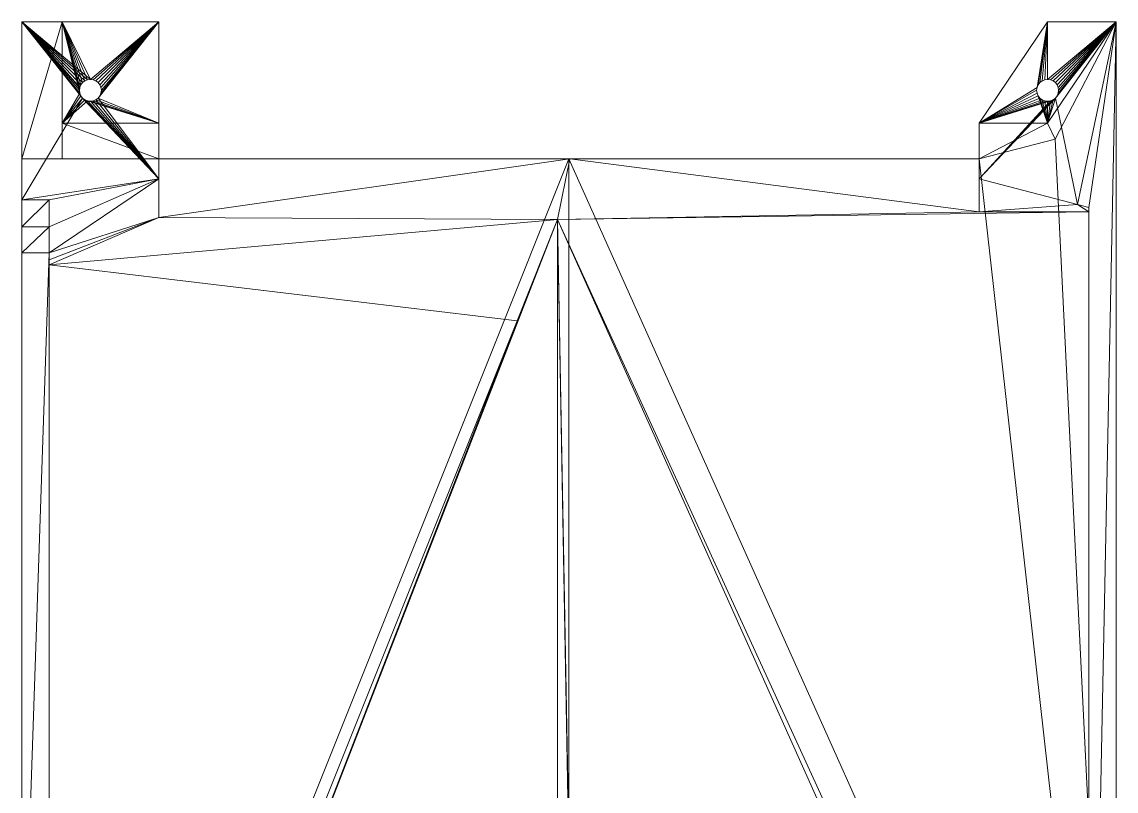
# Model space of a CAD drawing. Header units: millimetres. Extents: x -38752 to -34801, y 260924 to 263752.
# Drawn here: x -36707.8 to -36508, y 263231.3 to 263371.8 of the extents above; entities that cross this region are included whole.
import ezdxf

# ---------------------------------------------------------------- set-up
doc = ezdxf.new("R2010")
doc.units = ezdxf.units.MM
doc.layers.add('0.09', color=1, linetype='Continuous', lineweight=9)

msp = doc.modelspace()

# ---------------------------------------------------------------- meshes
at = {"layer": '0.09'}
mesh = msp.add_polyface(dxfattribs=at)
corners = [(-36700.41, 263371.76, 7.07), (-36682.76, 263371.76, 2.07), (-36682.76, 263371.76, 7.07), (-36700.41, 263371.76, 6.07), (-36707.76, 263371.76, 2.07), (-36707.76, 263371.76, 6.07)]
mesh.append_faces([[corners[k] for k in face] for face in [(0, 1, 2), (4, 3, 5)]], dxfattribs={"vtx0": -1})
mesh.append_faces([[corners[k] for k in face] for face in [(1, 3, 4)]], dxfattribs={"vtx0": -1, "vtx1": -1})
mesh.append_faces([[corners[k] for k in face] for face in [(1, 0, 3)]], dxfattribs={"vtx0": -1, "vtx2": -1})
mesh = msp.add_polyface(dxfattribs=at)
corners = [(-36707.76, 263346.76, 6.07), (-36700.41, 263371.76, 6.07), (-36700.41, 263346.76, 6.07), (-36707.76, 263371.76, 6.07)]
mesh.append_faces([[corners[k] for k in face] for face in [(0, 1, 2), (1, 0, 3)]], dxfattribs={"vtx0": -1})
mesh = msp.add_polyface(dxfattribs=at)
corners = [(-36682.76, 263343.06, 2.07), (-36694.74, 263357.32, 2.07), (-36695.26, 263357.26, 2.07), (-36694.26, 263357.52, 2.07), (-36693.85, 263357.84, 2.07), (-36682.76, 263371.76, 2.07), (-36695.15, 263357.27, 2.07), (-36693.53, 263358.26, 2.07), (-36693.33, 263358.74, 2.07), (-36693.26, 263359.26, 2.07), (-36693.33, 263359.77, 2.07), (-36693.53, 263360.26, 2.07), (-36693.85, 263360.67, 2.07), (-36694.26, 263360.99, 2.07), (-36694.74, 263361.19, 2.07), (-36695.26, 263361.26, 2.07), (-36707.76, 263339.24, 2.07), (-36702.76, 263339.24, 2.07), (-36696.68, 263357.84, 2.07), (-36707.76, 263371.76, 2.07), (-36696.26, 263357.52, 2.07), (-36695.78, 263357.32, 2.07), (-36696.99, 263358.26, 2.07), (-36697.19, 263358.74, 2.07), (-36697.26, 263359.26, 2.07), (-36697.21, 263359.64, 2.07), (-36697.19, 263359.77, 2.07), (-36696.99, 263360.26, 2.07), (-36696.68, 263360.67, 2.07), (-36696.26, 263360.99, 2.07), (-36695.78, 263361.19, 2.07)]
mesh.append_faces([[corners[k] for k in face] for face in [(2, 1, 6), (0, 16, 17)]], dxfattribs={"vtx0": -1})
mesh.append_faces([[corners[k] for k in face] for face in [(1, 0, 3), (3, 0, 4), (4, 5, 7), (7, 5, 8), (8, 5, 9), (9, 5, 10), (10, 5, 11), (11, 5, 12), (12, 5, 13), (13, 5, 14), (14, 5, 15), (16, 18, 19), (18, 0, 20), (20, 0, 21), (21, 0, 2), (19, 15, 5)]], dxfattribs={"vtx0": -1, "vtx1": -1})
mesh.append_faces([[corners[k] for k in face] for face in [(0, 1, 2), (16, 0, 18)]], dxfattribs={"vtx0": -1, "vtx1": -1, "vtx2": -1})
mesh.append_faces([[corners[k] for k in face] for face in [(4, 0, 5), (19, 18, 22), (19, 22, 23), (19, 23, 24), (19, 24, 25), (19, 25, 26), (19, 26, 27), (19, 27, 28), (19, 28, 29), (19, 29, 30), (19, 30, 15)]], dxfattribs={"vtx0": -1, "vtx2": -1})
mesh = msp.add_polyface(dxfattribs=at)
corners = [(-36707.76, 263140.12, 84.61), (-36707.76, 263148.81, 77.87), (-36707.76, 263149.33, 77.94), (-36707.76, 263140.12, 75.94), (-36707.76, 263148.33, 77.67), (-36707.76, 263147.91, 77.35), (-36707.76, 263147.6, 76.94), (-36707.76, 263147.49, 76.67), (-36707.76, 263147.4, 76.45), (-36707.76, 263147.33, 75.94), (-36707.76, 263147.4, 75.42), (-36707.76, 263140.14, 74.61), (-36707.76, 263147.42, 75.36), (-36707.76, 263147.6, 74.94), (-36707.76, 263147.91, 74.52), (-36707.76, 263140.79, 72.27), (-36707.76, 263148.33, 74.2), (-36707.76, 263148.81, 74), (-36707.76, 263149.33, 73.94), (-36707.76, 263142.03, 70.19), (-36707.76, 263163.96, 72.09), (-36707.76, 263163.45, 72.02), (-36707.76, 263162.96, 71.82), (-36707.76, 263162.55, 71.5), (-36707.76, 263162.23, 71.09), (-36707.76, 263162.12, 70.82), (-36707.76, 263162.03, 70.61), (-36707.76, 263161.96, 70.09), (-36707.76, 263143.77, 68.5), (-36707.76, 263162.03, 69.57), (-36707.76, 263162.05, 69.52), (-36707.76, 263162.23, 69.09), (-36707.76, 263162.55, 68.67), (-36707.76, 263162.96, 68.36), (-36707.76, 263145.88, 67.31), (-36707.76, 263163.45, 68.16), (-36707.76, 263163.96, 68.09), (-36707.76, 263173.82, 65.1), (-36707.76, 263174.59, 65.13), (-36707.76, 263173.05, 65), (-36707.76, 263172.29, 64.83), (-36707.76, 263160.52, 61.46), (-36707.76, 263171.56, 64.6), (-36707.76, 263169.71, 62.79), (-36707.76, 263167.63, 61.55), (-36707.76, 263165.29, 60.9), (-36707.76, 263162.87, 60.87), (-36707.76, 263096.78, 101.93), (-36707.76, 263346.76, 7.07), (-36707.76, 263096.78, 106.93), (-36707.76, 263149.85, 77.87), (-36707.76, 263150.33, 77.67), (-36707.76, 263150.74, 77.35), (-36707.76, 263151.06, 76.94), (-36707.76, 263164.48, 72.02), (-36707.76, 263151.24, 76.51), (-36707.76, 263151.26, 76.45), (-36707.76, 263151.33, 75.94), (-36707.76, 263151.26, 75.42), (-36707.76, 263151.17, 75.2), (-36707.76, 263151.06, 74.94), (-36707.76, 263150.74, 74.52), (-36707.76, 263150.33, 74.2), (-36707.76, 263149.85, 74), (-36707.76, 263164.96, 71.82), (-36707.76, 263165.38, 71.5), (-36707.76, 263165.7, 71.09), (-36707.76, 263165.87, 70.66), (-36707.76, 263165.9, 70.61), (-36707.76, 263165.96, 70.09), (-36707.76, 263165.9, 69.57), (-36707.76, 263165.81, 69.35), (-36707.76, 263165.7, 69.09), (-36707.76, 263176.88, 64.79), (-36707.76, 263165.38, 68.67), (-36707.76, 263164.96, 68.36), (-36707.76, 263164.48, 68.16), (-36707.76, 263176.13, 64.97), (-36707.76, 263175.36, 65.09), (-36707.76, 263177.61, 64.53), (-36707.76, 263181.35, 63.11), (-36707.76, 263182.08, 62.85), (-36707.76, 263329.6, 3.93), (-36707.76, 263346.76, 6.07), (-36707.76, 263371.76, 2.07), (-36707.76, 263371.76, 6.07), (-36707.76, 263334.32, 2.51), (-36707.76, 263339.24, 2.07)]
mesh.append_faces([[corners[k] for k in face] for face in [(45, 41, 46), (47, 48, 49), (83, 84, 85), (84, 86, 87)]], dxfattribs={"vtx0": -1})
mesh.append_faces([[corners[k] for k in face] for face in [(1, 3, 4), (4, 3, 5), (5, 3, 6), (6, 3, 7), (7, 3, 8), (8, 3, 9), (9, 3, 10), (10, 11, 12), (12, 11, 13), (13, 11, 14), (14, 15, 16), (16, 15, 17), (17, 15, 18), (19, 20, 15), (20, 19, 21), (21, 19, 22), (22, 19, 23), (23, 19, 24), (24, 19, 25), (25, 19, 26), (26, 19, 27), (27, 28, 29), (29, 28, 30), (30, 28, 31), (31, 28, 32), (32, 28, 33), (33, 34, 35), (35, 34, 36), (37, 34, 39), (39, 34, 40), (40, 41, 42), (42, 41, 43), (43, 41, 44), (44, 41, 45), (50, 0, 2), (54, 63, 20), (73, 36, 77), (77, 36, 78), (78, 34, 38), (48, 82, 83)]], dxfattribs={"vtx0": -1, "vtx1": -1})
mesh.append_faces([[corners[k] for k in face] for face in [(48, 0, 50), (48, 53, 54), (20, 18, 15), (48, 72, 73), (78, 36, 34), (84, 83, 82)]], dxfattribs={"vtx0": -1, "vtx1": -1, "vtx2": -1})
mesh.append_faces([[corners[k] for k in face] for face in [(0, 1, 2), (1, 0, 3), (10, 3, 11), (14, 11, 15), (27, 19, 28), (33, 28, 34), (34, 37, 38), (40, 34, 41), (48, 47, 0), (48, 50, 51), (48, 51, 52), (48, 52, 53), (54, 53, 55), (54, 55, 56), (54, 56, 57), (54, 57, 58), (54, 58, 59), (54, 59, 60), (54, 60, 61), (54, 61, 62), (54, 62, 63), (20, 63, 18), (48, 54, 64), (48, 64, 65), (48, 65, 66), (48, 66, 67), (48, 67, 68), (48, 68, 69), (48, 69, 70), (48, 70, 71), (48, 71, 72), (73, 72, 74), (73, 74, 75), (73, 75, 76), (73, 76, 36), (48, 73, 79), (48, 79, 80), (48, 80, 81), (48, 81, 82), (84, 82, 86)]], dxfattribs={"vtx0": -1, "vtx2": -1})
mesh = msp.add_polyface(dxfattribs=at)
corners = [(-36700.41, 263353.26, 7.07), (-36700.41, 263371.76, 6.07), (-36700.41, 263371.76, 7.07), (-36700.41, 263346.76, 7.07), (-36700.41, 263346.76, 6.07)]
mesh.append_faces([[corners[k] for k in face] for face in [(0, 1, 2), (1, 3, 4)]], dxfattribs={"vtx0": -1})
mesh.append_faces([[corners[k] for k in face] for face in [(1, 0, 3)]], dxfattribs={"vtx0": -1, "vtx2": -1})
mesh = msp.add_polyface(dxfattribs=at)
corners = [(-36700.41, 263353.26, 7.07), (-36695.78, 263357.32, 7.07), (-36682.76, 263353.26, 7.07), (-36696.26, 263357.52, 7.07), (-36696.68, 263357.84, 7.07), (-36696.99, 263358.26, 7.07), (-36697.19, 263358.74, 7.07), (-36700.41, 263371.76, 7.07), (-36695.26, 263357.26, 7.07), (-36697.26, 263359.26, 7.07), (-36697.19, 263359.77, 7.07), (-36696.99, 263360.26, 7.07), (-36696.68, 263360.67, 7.07), (-36696.26, 263360.99, 7.07), (-36695.78, 263361.19, 7.07), (-36695.26, 263361.26, 7.07), (-36682.76, 263371.76, 7.07), (-36693.85, 263357.84, 7.07), (-36694.26, 263357.52, 7.07), (-36694.74, 263357.32, 7.07), (-36693.53, 263358.26, 7.07), (-36693.33, 263358.74, 7.07), (-36693.26, 263359.26, 7.07), (-36693.33, 263359.77, 7.07), (-36693.53, 263360.26, 7.07), (-36693.85, 263360.67, 7.07), (-36694.26, 263360.99, 7.07), (-36694.74, 263361.19, 7.07)]
mesh.append_faces([[corners[k] for k in face] for face in [(0, 1, 2), (1, 0, 3), (3, 0, 4), (4, 0, 5), (5, 0, 6), (6, 7, 9), (9, 7, 10), (10, 7, 11), (11, 7, 12), (12, 7, 13), (13, 7, 14), (14, 7, 15), (2, 17, 16), (17, 2, 18), (18, 2, 19), (19, 2, 8)]], dxfattribs={"vtx0": -1, "vtx1": -1})
mesh.append_faces([[corners[k] for k in face] for face in [(6, 0, 7), (2, 1, 8), (15, 7, 16), (16, 17, 20), (16, 20, 21), (16, 21, 22), (16, 22, 23), (16, 23, 24), (16, 24, 25), (16, 25, 26), (16, 26, 27), (16, 27, 15)]], dxfattribs={"vtx0": -1, "vtx2": -1})
mesh = msp.add_polyface(dxfattribs=at)
corners = [(-36682.76, 263371.76, 2.07), (-36682.76, 263353.26, 7.07), (-36682.76, 263371.76, 7.07), (-36682.76, 263346.76, 24.72), (-36682.76, 263343.06, 2.07), (-36682.76, 263336.05, 29)]
mesh.append_faces([[corners[k] for k in face] for face in [(0, 1, 2), (3, 4, 5)]], dxfattribs={"vtx0": -1})
mesh.append_faces([[corners[k] for k in face] for face in [(4, 1, 0)]], dxfattribs={"vtx0": -1, "vtx1": -1})
mesh.append_faces([[corners[k] for k in face] for face in [(4, 3, 1)]], dxfattribs={"vtx0": -1, "vtx2": -1})
mesh = msp.add_polyface(dxfattribs=at)
corners = [(-36534.46, 263346.76, 33.49), (-36533.05, 263346.76, 32.07), (-36604.37, 263346.76, 103.39), (-36607.91, 263096.78, 106.93), (-36508.05, 263123.78, 7.07), (-36508.05, 263096.78, 7.07), (-36607.91, 263346.76, 106.93), (-36519.2, 263350.36, 18.22), (-36508.05, 263371.76, 7.07)]
mesh.append_faces([[corners[k] for k in face] for face in [(3, 4, 5), (4, 7, 8)]], dxfattribs={"vtx0": -1})
mesh.append_faces([[corners[k] for k in face] for face in [(4, 6, 1)]], dxfattribs={"vtx0": -1, "vtx1": -1, "vtx2": -1})
mesh.append_faces([[corners[k] for k in face] for face in [(4, 3, 6), (4, 1, 7), (1, 6, 2)]], dxfattribs={"vtx0": -1, "vtx2": -1})
mesh.append_faces([[corners[k] for k in face] for face in [(0, 1, 2)]], dxfattribs={"vtx1": -1})
mesh = msp.add_polyface(dxfattribs=at)
corners = [(-36508.05, 263371.76, 2.07), (-36513.05, 263123.78, 2.07), (-36508.05, 263123.78, 2.07), (-36513.05, 263337.86, 2.07), (-36515.12, 263338.39, 2.07), (-36519.14, 263357.84, 2.07), (-36533.05, 263343.06, 2.07), (-36519.55, 263357.52, 2.07), (-36520.03, 263357.32, 2.07), (-36533.05, 263353.26, 2.07), (-36520.55, 263357.26, 2.07), (-36518.82, 263358.26, 2.07), (-36518.62, 263358.74, 2.07), (-36518.55, 263359.26, 2.07), (-36518.62, 263359.77, 2.07), (-36518.82, 263360.26, 2.07), (-36519.14, 263360.67, 2.07), (-36519.55, 263360.99, 2.07), (-36520.03, 263361.19, 2.07), (-36520.55, 263361.26, 2.07), (-36522.48, 263359.77, 2.07), (-36520.55, 263371.76, 2.07), (-36522.55, 263359.26, 2.07), (-36522.48, 263358.74, 2.07), (-36522.28, 263358.26, 2.07), (-36521.96, 263357.84, 2.07), (-36521.55, 263357.52, 2.07), (-36521.07, 263357.32, 2.07), (-36522.28, 263360.26, 2.07), (-36521.96, 263360.67, 2.07), (-36521.55, 263360.99, 2.07), (-36521.07, 263361.19, 2.07)]
mesh.append_faces([[corners[k] for k in face] for face in [(0, 1, 2)]], dxfattribs={"vtx0": -1})
mesh.append_faces([[corners[k] for k in face] for face in [(1, 0, 3), (3, 0, 4), (4, 5, 6), (6, 8, 9), (5, 0, 11), (11, 0, 12), (12, 0, 13), (13, 0, 14), (14, 0, 15), (15, 0, 16), (16, 0, 17), (17, 0, 18), (18, 0, 19), (9, 20, 21), (20, 9, 22), (22, 9, 23), (23, 9, 24), (24, 9, 25), (25, 9, 26), (26, 9, 27), (27, 9, 10), (21, 19, 0)]], dxfattribs={"vtx0": -1, "vtx1": -1})
mesh.append_faces([[corners[k] for k in face] for face in [(4, 0, 5)]], dxfattribs={"vtx0": -1, "vtx1": -1, "vtx2": -1})
mesh.append_faces([[corners[k] for k in face] for face in [(6, 5, 7), (6, 7, 8), (9, 8, 10), (21, 20, 28), (21, 28, 29), (21, 29, 30), (21, 30, 31), (21, 31, 19)]], dxfattribs={"vtx0": -1, "vtx2": -1})
mesh = msp.add_polyface(dxfattribs=at)
corners = [(-36533.05, 263353.26, 2.07), (-36520.55, 263371.76, 7.07), (-36533.05, 263353.26, 7.07), (-36520.55, 263371.76, 2.07)]
mesh.append_faces([[corners[k] for k in face] for face in [(0, 1, 2), (1, 0, 3)]], dxfattribs={"vtx0": -1})
mesh = msp.add_polyface(dxfattribs=at)
corners = [(-36533.05, 263353.26, 7.07), (-36522.48, 263358.74, 7.07), (-36520.55, 263353.26, 7.07), (-36522.55, 263359.26, 7.07), (-36522.48, 263359.77, 7.07), (-36520.55, 263371.76, 7.07), (-36522.28, 263358.26, 7.07), (-36521.96, 263357.84, 7.07), (-36521.55, 263357.52, 7.07), (-36521.07, 263357.32, 7.07), (-36520.55, 263357.26, 7.07), (-36522.28, 263360.26, 7.07), (-36521.96, 263360.67, 7.07), (-36521.55, 263360.99, 7.07), (-36521.07, 263361.19, 7.07), (-36520.55, 263361.26, 7.07), (-36508.05, 263371.76, 7.07), (-36519.14, 263357.84, 7.07), (-36519.55, 263357.52, 7.07), (-36520.03, 263357.32, 7.07), (-36518.82, 263358.26, 7.07), (-36518.62, 263358.74, 7.07), (-36518.55, 263359.26, 7.07), (-36518.62, 263359.77, 7.07), (-36518.82, 263360.26, 7.07), (-36519.14, 263360.67, 7.07), (-36519.55, 263360.99, 7.07), (-36520.03, 263361.19, 7.07)]
mesh.append_faces([[corners[k] for k in face] for face in [(0, 1, 2), (1, 0, 3), (3, 0, 4), (4, 5, 11), (11, 5, 12), (12, 5, 13), (13, 5, 14), (14, 5, 15), (2, 17, 16), (17, 2, 18), (18, 2, 19), (19, 2, 10)]], dxfattribs={"vtx0": -1, "vtx1": -1})
mesh.append_faces([[corners[k] for k in face] for face in [(4, 0, 5), (2, 1, 6), (2, 6, 7), (2, 7, 8), (2, 8, 9), (2, 9, 10), (15, 5, 16), (16, 17, 20), (16, 20, 21), (16, 21, 22), (16, 22, 23), (16, 23, 24), (16, 24, 25), (16, 25, 26), (16, 26, 27), (16, 27, 15)]], dxfattribs={"vtx0": -1, "vtx2": -1})
mesh = msp.add_polyface(dxfattribs=at)
corners = [(-36520.55, 263371.76, 7.07), (-36508.05, 263371.76, 2.07), (-36508.05, 263371.76, 7.07), (-36520.55, 263371.76, 2.07)]
mesh.append_faces([[corners[k] for k in face] for face in [(0, 1, 2), (1, 0, 3)]], dxfattribs={"vtx0": -1})
mesh = msp.add_polyface(dxfattribs=at)
corners = [(-36508.05, 263371.76, 7.07), (-36519.2, 263350.36, 18.22), (-36520.55, 263353.26, 7.07)]
mesh.append_faces([[corners[k] for k in face] for face in [(0, 1, 2)]])
mesh = msp.add_polyface(dxfattribs=at)
corners = [(-36508.05, 263371.76, 2.07), (-36508.05, 263123.78, 7.07), (-36508.05, 263371.76, 7.07), (-36508.05, 263123.78, 2.07)]
mesh.append_faces([[corners[k] for k in face] for face in [(0, 1, 2), (1, 0, 3)]], dxfattribs={"vtx0": -1})
mesh = msp.add_polyface(dxfattribs=at)
corners = [(-36696.99, 263360.26, 2.07), (-36697.19, 263359.77, 7.07), (-36696.99, 263360.26, 7.07), (-36697.19, 263359.77, 2.07)]
mesh.append_faces([[corners[k] for k in face] for face in [(0, 1, 2), (1, 0, 3)]], dxfattribs={"vtx0": -1})
mesh = msp.add_polyface(dxfattribs=at)
corners = [(-36696.68, 263360.67, 7.07), (-36696.99, 263360.26, 2.07), (-36696.99, 263360.26, 7.07), (-36696.68, 263360.67, 2.07)]
mesh.append_faces([[corners[k] for k in face] for face in [(0, 1, 2), (1, 0, 3)]], dxfattribs={"vtx0": -1})
mesh = msp.add_polyface(dxfattribs=at)
corners = [(-36696.26, 263360.99, 2.07), (-36696.68, 263360.67, 7.07), (-36696.26, 263360.99, 7.07), (-36696.68, 263360.67, 2.07)]
mesh.append_faces([[corners[k] for k in face] for face in [(0, 1, 2), (1, 0, 3)]], dxfattribs={"vtx0": -1})
mesh = msp.add_polyface(dxfattribs=at)
corners = [(-36695.78, 263361.19, 2.07), (-36696.26, 263360.99, 7.07), (-36695.78, 263361.19, 7.07), (-36696.26, 263360.99, 2.07)]
mesh.append_faces([[corners[k] for k in face] for face in [(0, 1, 2), (1, 0, 3)]], dxfattribs={"vtx0": -1})
mesh = msp.add_polyface(dxfattribs=at)
corners = [(-36695.26, 263361.26, 2.07), (-36695.78, 263361.19, 7.07), (-36695.26, 263361.26, 7.07), (-36695.78, 263361.19, 2.07)]
mesh.append_faces([[corners[k] for k in face] for face in [(0, 1, 2), (1, 0, 3)]], dxfattribs={"vtx0": -1})
mesh = msp.add_polyface(dxfattribs=at)
corners = [(-36694.74, 263361.19, 2.07), (-36695.26, 263361.26, 7.07), (-36694.74, 263361.19, 7.07), (-36695.26, 263361.26, 2.07)]
mesh.append_faces([[corners[k] for k in face] for face in [(0, 1, 2), (1, 0, 3)]], dxfattribs={"vtx0": -1})
mesh = msp.add_polyface(dxfattribs=at)
corners = [(-36694.26, 263360.99, 2.07), (-36694.74, 263361.19, 7.07), (-36694.26, 263360.99, 7.07), (-36694.74, 263361.19, 2.07)]
mesh.append_faces([[corners[k] for k in face] for face in [(0, 1, 2), (1, 0, 3)]], dxfattribs={"vtx0": -1})
mesh = msp.add_polyface(dxfattribs=at)
corners = [(-36694.26, 263360.99, 2.07), (-36693.85, 263360.67, 7.07), (-36693.85, 263360.67, 2.07), (-36694.26, 263360.99, 7.07)]
mesh.append_faces([[corners[k] for k in face] for face in [(0, 1, 2), (1, 0, 3)]], dxfattribs={"vtx0": -1})
mesh = msp.add_polyface(dxfattribs=at)
corners = [(-36693.53, 263360.26, 7.07), (-36693.85, 263360.67, 2.07), (-36693.85, 263360.67, 7.07), (-36693.53, 263360.26, 2.07)]
mesh.append_faces([[corners[k] for k in face] for face in [(0, 1, 2), (1, 0, 3)]], dxfattribs={"vtx0": -1})
mesh = msp.add_polyface(dxfattribs=at)
corners = [(-36693.33, 263359.77, 7.07), (-36693.53, 263360.26, 2.07), (-36693.53, 263360.26, 7.07), (-36693.33, 263359.77, 2.07)]
mesh.append_faces([[corners[k] for k in face] for face in [(0, 1, 2), (1, 0, 3)]], dxfattribs={"vtx0": -1})
mesh = msp.add_polyface(dxfattribs=at)
corners = [(-36522.28, 263360.26, 2.07), (-36522.48, 263359.77, 7.07), (-36522.28, 263360.26, 7.07), (-36522.48, 263359.77, 2.07)]
mesh.append_faces([[corners[k] for k in face] for face in [(0, 1, 2), (1, 0, 3)]], dxfattribs={"vtx0": -1})
mesh = msp.add_polyface(dxfattribs=at)
corners = [(-36521.96, 263360.67, 7.07), (-36522.28, 263360.26, 2.07), (-36522.28, 263360.26, 7.07), (-36521.96, 263360.67, 2.07)]
mesh.append_faces([[corners[k] for k in face] for face in [(0, 1, 2), (1, 0, 3)]], dxfattribs={"vtx0": -1})
mesh = msp.add_polyface(dxfattribs=at)
corners = [(-36521.96, 263360.67, 2.07), (-36521.55, 263360.99, 7.07), (-36521.55, 263360.99, 2.07), (-36521.96, 263360.67, 7.07)]
mesh.append_faces([[corners[k] for k in face] for face in [(0, 1, 2), (1, 0, 3)]], dxfattribs={"vtx0": -1})
mesh = msp.add_polyface(dxfattribs=at)
corners = [(-36521.07, 263361.19, 2.07), (-36521.55, 263360.99, 7.07), (-36521.07, 263361.19, 7.07), (-36521.55, 263360.99, 2.07)]
mesh.append_faces([[corners[k] for k in face] for face in [(0, 1, 2), (1, 0, 3)]], dxfattribs={"vtx0": -1})
mesh = msp.add_polyface(dxfattribs=at)
corners = [(-36520.55, 263361.26, 2.07), (-36521.07, 263361.19, 7.07), (-36520.55, 263361.26, 7.07), (-36521.07, 263361.19, 2.07)]
mesh.append_faces([[corners[k] for k in face] for face in [(0, 1, 2), (1, 0, 3)]], dxfattribs={"vtx0": -1})
mesh = msp.add_polyface(dxfattribs=at)
corners = [(-36520.03, 263361.19, 2.07), (-36520.55, 263361.26, 7.07), (-36520.03, 263361.19, 7.07), (-36520.55, 263361.26, 2.07)]
mesh.append_faces([[corners[k] for k in face] for face in [(0, 1, 2), (1, 0, 3)]], dxfattribs={"vtx0": -1})
mesh = msp.add_polyface(dxfattribs=at)
corners = [(-36519.55, 263360.99, 2.07), (-36520.03, 263361.19, 7.07), (-36519.55, 263360.99, 7.07), (-36520.03, 263361.19, 2.07)]
mesh.append_faces([[corners[k] for k in face] for face in [(0, 1, 2), (1, 0, 3)]], dxfattribs={"vtx0": -1})
mesh = msp.add_polyface(dxfattribs=at)
corners = [(-36519.14, 263360.67, 2.07), (-36519.55, 263360.99, 7.07), (-36519.14, 263360.67, 7.07), (-36519.55, 263360.99, 2.07)]
mesh.append_faces([[corners[k] for k in face] for face in [(0, 1, 2), (1, 0, 3)]], dxfattribs={"vtx0": -1})
mesh = msp.add_polyface(dxfattribs=at)
corners = [(-36518.82, 263360.26, 2.07), (-36519.14, 263360.67, 7.07), (-36518.82, 263360.26, 7.07), (-36519.14, 263360.67, 2.07)]
mesh.append_faces([[corners[k] for k in face] for face in [(0, 1, 2), (1, 0, 3)]], dxfattribs={"vtx0": -1})
mesh = msp.add_polyface(dxfattribs=at)
corners = [(-36518.62, 263359.77, 2.07), (-36518.82, 263360.26, 7.07), (-36518.62, 263359.77, 7.07), (-36518.82, 263360.26, 2.07)]
mesh.append_faces([[corners[k] for k in face] for face in [(0, 1, 2), (1, 0, 3)]], dxfattribs={"vtx0": -1})
mesh = msp.add_polyface(dxfattribs=at)
corners = [(-36697.19, 263359.77, 2.07), (-36697.26, 263359.26, 7.07), (-36697.19, 263359.77, 7.07), (-36697.21, 263359.64, 2.07), (-36697.26, 263359.26, 2.07)]
mesh.append_faces([[corners[k] for k in face] for face in [(0, 1, 2)]], dxfattribs={"vtx0": -1})
mesh.append_faces([[corners[k] for k in face] for face in [(1, 0, 3)]], dxfattribs={"vtx0": -1, "vtx2": -1})
mesh.append_faces([[corners[k] for k in face] for face in [(4, 1, 3)]], dxfattribs={"vtx1": -1})
mesh = msp.add_polyface(dxfattribs=at)
corners = [(-36697.26, 263359.26, 7.07), (-36697.19, 263358.74, 2.07), (-36697.19, 263358.74, 7.07), (-36697.26, 263359.26, 2.07)]
mesh.append_faces([[corners[k] for k in face] for face in [(0, 1, 2), (1, 0, 3)]], dxfattribs={"vtx0": -1})
mesh = msp.add_polyface(dxfattribs=at)
corners = [(-36697.19, 263358.74, 2.07), (-36696.99, 263358.26, 7.07), (-36697.19, 263358.74, 7.07), (-36696.99, 263358.26, 2.07)]
mesh.append_faces([[corners[k] for k in face] for face in [(0, 1, 2), (1, 0, 3)]], dxfattribs={"vtx0": -1})
mesh = msp.add_polyface(dxfattribs=at)
corners = [(-36696.99, 263358.26, 2.07), (-36696.68, 263357.84, 7.07), (-36696.99, 263358.26, 7.07), (-36696.68, 263357.84, 2.07)]
mesh.append_faces([[corners[k] for k in face] for face in [(0, 1, 2), (1, 0, 3)]], dxfattribs={"vtx0": -1})
mesh = msp.add_polyface(dxfattribs=at)
corners = [(-36693.85, 263357.84, 7.07), (-36693.53, 263358.26, 2.07), (-36693.53, 263358.26, 7.07), (-36693.85, 263357.84, 2.07)]
mesh.append_faces([[corners[k] for k in face] for face in [(0, 1, 2), (1, 0, 3)]], dxfattribs={"vtx0": -1})
mesh = msp.add_polyface(dxfattribs=at)
corners = [(-36693.53, 263358.26, 7.07), (-36693.33, 263358.74, 2.07), (-36693.33, 263358.74, 7.07), (-36693.53, 263358.26, 2.07)]
mesh.append_faces([[corners[k] for k in face] for face in [(0, 1, 2), (1, 0, 3)]], dxfattribs={"vtx0": -1})
mesh = msp.add_polyface(dxfattribs=at)
corners = [(-36693.26, 263359.26, 2.07), (-36693.33, 263359.77, 7.07), (-36693.26, 263359.26, 7.07), (-36693.33, 263359.77, 2.07)]
mesh.append_faces([[corners[k] for k in face] for face in [(0, 1, 2), (1, 0, 3)]], dxfattribs={"vtx0": -1})
mesh = msp.add_polyface(dxfattribs=at)
corners = [(-36693.33, 263358.74, 7.07), (-36693.26, 263359.26, 2.07), (-36693.26, 263359.26, 7.07), (-36693.33, 263358.74, 2.07)]
mesh.append_faces([[corners[k] for k in face] for face in [(0, 1, 2), (1, 0, 3)]], dxfattribs={"vtx0": -1})
mesh = msp.add_polyface(dxfattribs=at)
corners = [(-36522.48, 263359.77, 2.07), (-36522.55, 263359.26, 7.07), (-36522.48, 263359.77, 7.07), (-36522.55, 263359.26, 2.07)]
mesh.append_faces([[corners[k] for k in face] for face in [(0, 1, 2), (1, 0, 3)]], dxfattribs={"vtx0": -1})
mesh = msp.add_polyface(dxfattribs=at)
corners = [(-36522.55, 263359.26, 7.07), (-36522.48, 263358.74, 2.07), (-36522.48, 263358.74, 7.07), (-36522.55, 263359.26, 2.07)]
mesh.append_faces([[corners[k] for k in face] for face in [(0, 1, 2), (1, 0, 3)]], dxfattribs={"vtx0": -1})
mesh = msp.add_polyface(dxfattribs=at)
corners = [(-36522.48, 263358.74, 7.07), (-36522.28, 263358.26, 2.07), (-36522.28, 263358.26, 7.07), (-36522.48, 263358.74, 2.07)]
mesh.append_faces([[corners[k] for k in face] for face in [(0, 1, 2), (1, 0, 3)]], dxfattribs={"vtx0": -1})
mesh = msp.add_polyface(dxfattribs=at)
corners = [(-36522.28, 263358.26, 2.07), (-36521.96, 263357.84, 7.07), (-36522.28, 263358.26, 7.07), (-36521.96, 263357.84, 2.07)]
mesh.append_faces([[corners[k] for k in face] for face in [(0, 1, 2), (1, 0, 3)]], dxfattribs={"vtx0": -1})
mesh = msp.add_polyface(dxfattribs=at)
corners = [(-36519.14, 263357.84, 2.07), (-36518.82, 263358.26, 7.07), (-36519.14, 263357.84, 7.07), (-36518.82, 263358.26, 2.07)]
mesh.append_faces([[corners[k] for k in face] for face in [(0, 1, 2), (1, 0, 3)]], dxfattribs={"vtx0": -1})
mesh = msp.add_polyface(dxfattribs=at)
corners = [(-36518.82, 263358.26, 2.07), (-36518.62, 263358.74, 7.07), (-36518.82, 263358.26, 7.07), (-36518.62, 263358.74, 2.07)]
mesh.append_faces([[corners[k] for k in face] for face in [(0, 1, 2), (1, 0, 3)]], dxfattribs={"vtx0": -1})
mesh = msp.add_polyface(dxfattribs=at)
corners = [(-36518.55, 263359.26, 2.07), (-36518.62, 263359.77, 7.07), (-36518.55, 263359.26, 7.07), (-36518.62, 263359.77, 2.07)]
mesh.append_faces([[corners[k] for k in face] for face in [(0, 1, 2), (1, 0, 3)]], dxfattribs={"vtx0": -1})
mesh = msp.add_polyface(dxfattribs=at)
corners = [(-36518.62, 263358.74, 7.07), (-36518.55, 263359.26, 2.07), (-36518.55, 263359.26, 7.07), (-36518.62, 263358.74, 2.07)]
mesh.append_faces([[corners[k] for k in face] for face in [(0, 1, 2), (1, 0, 3)]], dxfattribs={"vtx0": -1})
mesh = msp.add_polyface(dxfattribs=at)
corners = [(-36696.68, 263357.84, 7.07), (-36696.26, 263357.52, 2.07), (-36696.26, 263357.52, 7.07), (-36696.68, 263357.84, 2.07)]
mesh.append_faces([[corners[k] for k in face] for face in [(0, 1, 2), (1, 0, 3)]], dxfattribs={"vtx0": -1})
mesh = msp.add_polyface(dxfattribs=at)
corners = [(-36696.26, 263357.52, 7.07), (-36695.78, 263357.32, 2.07), (-36695.78, 263357.32, 7.07), (-36696.26, 263357.52, 2.07)]
mesh.append_faces([[corners[k] for k in face] for face in [(0, 1, 2), (1, 0, 3)]], dxfattribs={"vtx0": -1})
mesh = msp.add_polyface(dxfattribs=at)
corners = [(-36695.78, 263357.32, 7.07), (-36695.26, 263357.26, 2.07), (-36695.26, 263357.26, 7.07), (-36695.78, 263357.32, 2.07)]
mesh.append_faces([[corners[k] for k in face] for face in [(0, 1, 2), (1, 0, 3)]], dxfattribs={"vtx0": -1})
mesh = msp.add_polyface(dxfattribs=at)
corners = [(-36695.26, 263357.26, 7.07), (-36694.74, 263357.32, 2.07), (-36694.74, 263357.32, 7.07), (-36695.15, 263357.27, 2.07), (-36695.26, 263357.26, 2.07)]
mesh.append_faces([[corners[k] for k in face] for face in [(0, 1, 2), (3, 0, 4)]], dxfattribs={"vtx0": -1})
mesh.append_faces([[corners[k] for k in face] for face in [(1, 0, 3)]], dxfattribs={"vtx0": -1, "vtx1": -1})
mesh = msp.add_polyface(dxfattribs=at)
corners = [(-36694.74, 263357.32, 7.07), (-36694.26, 263357.52, 2.07), (-36694.26, 263357.52, 7.07), (-36694.74, 263357.32, 2.07)]
mesh.append_faces([[corners[k] for k in face] for face in [(0, 1, 2), (1, 0, 3)]], dxfattribs={"vtx0": -1})
mesh = msp.add_polyface(dxfattribs=at)
corners = [(-36694.26, 263357.52, 7.07), (-36693.85, 263357.84, 2.07), (-36693.85, 263357.84, 7.07), (-36694.26, 263357.52, 2.07)]
mesh.append_faces([[corners[k] for k in face] for face in [(0, 1, 2), (1, 0, 3)]], dxfattribs={"vtx0": -1})
mesh = msp.add_polyface(dxfattribs=at)
corners = [(-36521.96, 263357.84, 7.07), (-36521.55, 263357.52, 2.07), (-36521.55, 263357.52, 7.07), (-36521.96, 263357.84, 2.07)]
mesh.append_faces([[corners[k] for k in face] for face in [(0, 1, 2), (1, 0, 3)]], dxfattribs={"vtx0": -1})
mesh = msp.add_polyface(dxfattribs=at)
corners = [(-36521.55, 263357.52, 7.07), (-36521.07, 263357.32, 2.07), (-36521.07, 263357.32, 7.07), (-36521.55, 263357.52, 2.07)]
mesh.append_faces([[corners[k] for k in face] for face in [(0, 1, 2), (1, 0, 3)]], dxfattribs={"vtx0": -1})
mesh = msp.add_polyface(dxfattribs=at)
corners = [(-36521.07, 263357.32, 7.07), (-36520.55, 263357.26, 2.07), (-36520.55, 263357.26, 7.07), (-36521.07, 263357.32, 2.07)]
mesh.append_faces([[corners[k] for k in face] for face in [(0, 1, 2), (1, 0, 3)]], dxfattribs={"vtx0": -1})
mesh = msp.add_polyface(dxfattribs=at)
corners = [(-36520.55, 263357.26, 7.07), (-36520.03, 263357.32, 2.07), (-36520.03, 263357.32, 7.07), (-36520.55, 263357.26, 2.07)]
mesh.append_faces([[corners[k] for k in face] for face in [(0, 1, 2), (1, 0, 3)]], dxfattribs={"vtx0": -1})
mesh = msp.add_polyface(dxfattribs=at)
corners = [(-36520.03, 263357.32, 7.07), (-36519.55, 263357.52, 2.07), (-36519.55, 263357.52, 7.07), (-36520.03, 263357.32, 2.07)]
mesh.append_faces([[corners[k] for k in face] for face in [(0, 1, 2), (1, 0, 3)]], dxfattribs={"vtx0": -1})
mesh = msp.add_polyface(dxfattribs=at)
corners = [(-36519.55, 263357.52, 7.07), (-36519.14, 263357.84, 2.07), (-36519.14, 263357.84, 7.07), (-36519.55, 263357.52, 2.07)]
mesh.append_faces([[corners[k] for k in face] for face in [(0, 1, 2), (1, 0, 3)]], dxfattribs={"vtx0": -1})
mesh = msp.add_polyface(dxfattribs=at)
corners = [(-36700.41, 263353.26, 7.07), (-36682.76, 263346.76, 24.72), (-36700.41, 263346.76, 7.07)]
mesh.append_faces([[corners[k] for k in face] for face in [(0, 1, 2)]])
mesh = msp.add_polyface(dxfattribs=at)
corners = [(-36700.41, 263353.26, 7.07), (-36682.76, 263353.26, 7.07), (-36682.76, 263346.76, 24.72)]
mesh.append_faces([[corners[k] for k in face] for face in [(0, 1, 2)]])
mesh = msp.add_polyface(dxfattribs=at)
corners = [(-36533.05, 263346.76, 25), (-36533.05, 263353.26, 7.07), (-36533.05, 263346.76, 32.07), (-36533.05, 263337.09, 25), (-36533.05, 263343.06, 2.07), (-36533.05, 263353.26, 2.07)]
mesh.append_faces([[corners[k] for k in face] for face in [(0, 1, 2), (1, 4, 5)]], dxfattribs={"vtx0": -1})
mesh.append_faces([[corners[k] for k in face] for face in [(1, 0, 3), (1, 3, 4)]], dxfattribs={"vtx0": -1, "vtx2": -1})
mesh = msp.add_polyface(dxfattribs=at)
corners = [(-36533.05, 263346.76, 32.07), (-36520.55, 263353.26, 7.07), (-36519.2, 263350.36, 18.22), (-36533.05, 263353.26, 7.07)]
mesh.append_faces([[corners[k] for k in face] for face in [(0, 1, 2), (1, 0, 3)]], dxfattribs={"vtx0": -1})
mesh = msp.add_polyface(dxfattribs=at)
corners = [(-36533.05, 263346.76, 32.07), (-36607.77, 263346.76, 99.72), (-36533.05, 263346.76, 25), (-36534.46, 263346.76, 33.49), (-36604.37, 263346.76, 103.39), (-36607.91, 263346.76, 106.93), (-36682.76, 263346.76, 24.72), (-36707.76, 263346.76, 7.07), (-36700.41, 263346.76, 7.07), (-36700.41, 263346.76, 6.07), (-36707.76, 263346.76, 6.07)]
mesh.append_faces([[corners[k] for k in face] for face in [(0, 1, 2), (9, 7, 10)]], dxfattribs={"vtx0": -1})
mesh.append_faces([[corners[k] for k in face] for face in [(1, 5, 6), (6, 7, 8), (8, 7, 9)]], dxfattribs={"vtx0": -1, "vtx1": -1})
mesh.append_faces([[corners[k] for k in face] for face in [(1, 0, 3), (1, 3, 4), (1, 4, 5), (6, 5, 7)]], dxfattribs={"vtx0": -1, "vtx2": -1})
mesh = msp.add_polyface(dxfattribs=at)
corners = [(-36707.76, 263346.76, 7.07), (-36607.91, 263346.76, 106.93), (-36707.76, 263096.78, 106.93)]
mesh.append_faces([[corners[k] for k in face] for face in [(0, 1, 2)]])
mesh = msp.add_polyface(dxfattribs=at)
corners = [(-36607.91, 263346.76, 106.93), (-36607.91, 263096.78, 106.93), (-36707.76, 263096.78, 106.93)]
mesh.append_faces([[corners[k] for k in face] for face in [(0, 1, 2)]])
mesh = msp.add_polyface(dxfattribs=at)
corners = [(-36617.39, 263317.14, 101.93), (-36702.76, 263327.38, 12.46), (-36702.76, 263103.42, 101.93), (-36609.98, 263335.69, 101.93), (-36682.76, 263336.05, 29), (-36607.77, 263346.76, 99.72), (-36682.76, 263346.76, 24.72)]
mesh.append_faces([[corners[k] for k in face] for face in [(0, 1, 2), (4, 5, 6)]], dxfattribs={"vtx0": -1})
mesh.append_faces([[corners[k] for k in face] for face in [(1, 3, 4)]], dxfattribs={"vtx0": -1, "vtx1": -1})
mesh.append_faces([[corners[k] for k in face] for face in [(1, 0, 3), (4, 3, 5)]], dxfattribs={"vtx0": -1, "vtx2": -1})
mesh = msp.add_polyface(dxfattribs=at)
corners = [(-36515.12, 263123.78, 7.07), (-36537.08, 263096.78, 29.03), (-36515.12, 263096.78, 7.07), (-36537.08, 263103.78, 29.03), (-36605.73, 263103.78, 97.69), (-36605.73, 263096.78, 97.69), (-36609.98, 263335.69, 101.93), (-36609.98, 263096.78, 101.93), (-36513.05, 263123.78, 5), (-36513.05, 263337.09, 5), (-36533.05, 263337.09, 25), (-36607.77, 263346.76, 99.72), (-36533.05, 263346.76, 25)]
mesh.append_faces([[corners[k] for k in face] for face in [(0, 1, 2), (5, 6, 7), (11, 10, 12)]], dxfattribs={"vtx0": -1})
mesh.append_faces([[corners[k] for k in face] for face in [(1, 0, 3), (3, 0, 4)]], dxfattribs={"vtx0": -1, "vtx1": -1})
mesh.append_faces([[corners[k] for k in face] for face in [(6, 4, 0)]], dxfattribs={"vtx0": -1, "vtx1": -1, "vtx2": -1})
mesh.append_faces([[corners[k] for k in face] for face in [(6, 5, 4), (6, 0, 8), (6, 8, 9), (6, 9, 10), (10, 11, 6)]], dxfattribs={"vtx0": -1, "vtx2": -1})
mesh = msp.add_polyface(dxfattribs=at)
corners = [(-36682.76, 263343.06, 2.07), (-36702.76, 263339.24, 2.07), (-36702.76, 263334.32, 2.51)]
mesh.append_faces([[corners[k] for k in face] for face in [(0, 1, 2)]])
mesh = msp.add_polyface(dxfattribs=at)
corners = [(-36682.76, 263343.06, 2.07), (-36702.76, 263334.32, 2.51), (-36702.76, 263329.6, 3.93)]
mesh.append_faces([[corners[k] for k in face] for face in [(0, 1, 2)]])
mesh = msp.add_polyface(dxfattribs=at)
corners = [(-36702.76, 263329.6, 3.93), (-36682.76, 263336.05, 29), (-36682.76, 263343.06, 2.07), (-36702.76, 263328.3, 8.93), (-36702.76, 263327.38, 12.46)]
mesh.append_faces([[corners[k] for k in face] for face in [(0, 1, 2)]], dxfattribs={"vtx0": -1})
mesh.append_faces([[corners[k] for k in face] for face in [(1, 0, 3)]], dxfattribs={"vtx0": -1, "vtx2": -1})
mesh.append_faces([[corners[k] for k in face] for face in [(4, 1, 3)]], dxfattribs={"vtx1": -1})
mesh = msp.add_polyface(dxfattribs=at)
corners = [(-36515.12, 263338.39, 2.07), (-36513.05, 263337.09, 5), (-36513.05, 263337.86, 2.07), (-36533.05, 263337.09, 25), (-36533.05, 263343.06, 2.07)]
mesh.append_faces([[corners[k] for k in face] for face in [(0, 1, 2), (3, 0, 4)]], dxfattribs={"vtx0": -1})
mesh.append_faces([[corners[k] for k in face] for face in [(1, 0, 3)]], dxfattribs={"vtx0": -1, "vtx1": -1})
mesh = msp.add_polyface(dxfattribs=at)
corners = [(-36702.76, 263339.24, 2.07), (-36707.76, 263334.32, 2.51), (-36702.76, 263334.32, 2.51), (-36707.76, 263339.24, 2.07)]
mesh.append_faces([[corners[k] for k in face] for face in [(0, 1, 2), (1, 0, 3)]], dxfattribs={"vtx0": -1})
mesh = msp.add_polyface(dxfattribs=at)
corners = [(-36513.05, 263123.78, 5), (-36513.05, 263337.86, 2.07), (-36513.05, 263337.09, 5), (-36513.05, 263123.78, 2.07)]
mesh.append_faces([[corners[k] for k in face] for face in [(0, 1, 2), (1, 0, 3)]], dxfattribs={"vtx0": -1})
mesh = msp.add_polyface(dxfattribs=at)
corners = [(-36702.76, 263334.32, 2.51), (-36707.76, 263329.6, 3.93), (-36702.76, 263329.6, 3.93), (-36707.76, 263334.32, 2.51)]
mesh.append_faces([[corners[k] for k in face] for face in [(0, 1, 2), (1, 0, 3)]], dxfattribs={"vtx0": -1})
mesh = msp.add_polyface(dxfattribs=at)
corners = [(-36609.98, 263335.69, 101.93), (-36702.76, 263096.78, 101.93), (-36609.98, 263096.78, 101.93), (-36617.39, 263317.14, 101.93), (-36702.76, 263103.42, 101.93)]
mesh.append_faces([[corners[k] for k in face] for face in [(0, 1, 2), (1, 3, 4)]], dxfattribs={"vtx0": -1})
mesh.append_faces([[corners[k] for k in face] for face in [(1, 0, 3)]], dxfattribs={"vtx0": -1, "vtx2": -1})
mesh = msp.add_polyface(dxfattribs=at)
corners = [(-36702.76, 263329.6, 3.93), (-36707.76, 263182.08, 62.85), (-36702.76, 263182.08, 62.85), (-36707.76, 263329.6, 3.93)]
mesh.append_faces([[corners[k] for k in face] for face in [(0, 1, 2), (1, 0, 3)]], dxfattribs={"vtx0": -1})
mesh = msp.add_polyface(dxfattribs=at)
corners = [(-36702.76, 263163.96, 72.09), (-36702.76, 263142.03, 70.19), (-36702.76, 263140.79, 72.27), (-36702.76, 263163.45, 72.02), (-36702.76, 263162.96, 71.82), (-36702.76, 263162.55, 71.5), (-36702.76, 263162.23, 71.09), (-36702.76, 263162.12, 70.82), (-36702.76, 263162.03, 70.61), (-36702.76, 263161.96, 70.09), (-36702.76, 263143.77, 68.5), (-36702.76, 263162.03, 69.57), (-36702.76, 263162.05, 69.52), (-36702.76, 263162.23, 69.09), (-36702.76, 263162.55, 68.67), (-36702.76, 263162.96, 68.36), (-36702.76, 263145.88, 67.31), (-36702.76, 263163.45, 68.16), (-36702.76, 263163.96, 68.09), (-36702.76, 263140.12, 84.61), (-36702.76, 263148.81, 77.87), (-36702.76, 263140.12, 75.94), (-36702.76, 263149.33, 77.94), (-36702.76, 263148.33, 77.67), (-36702.76, 263147.91, 77.35), (-36702.76, 263147.6, 76.94), (-36702.76, 263147.49, 76.67), (-36702.76, 263147.4, 76.45), (-36702.76, 263147.33, 75.94), (-36702.76, 263147.4, 75.42), (-36702.76, 263140.14, 74.61), (-36702.76, 263147.42, 75.36), (-36702.76, 263147.6, 74.94), (-36702.76, 263147.91, 74.52), (-36702.76, 263148.33, 74.2), (-36702.76, 263148.81, 74), (-36702.76, 263149.33, 73.94), (-36702.76, 263327.38, 12.46), (-36702.76, 263096.78, 101.93), (-36702.76, 263103.42, 101.93), (-36702.76, 263149.85, 77.87), (-36702.76, 263150.33, 77.67), (-36702.76, 263150.74, 77.35), (-36702.76, 263151.06, 76.94), (-36702.76, 263164.48, 72.02), (-36702.76, 263151.24, 76.51), (-36702.76, 263151.26, 76.45), (-36702.76, 263151.33, 75.94), (-36702.76, 263151.26, 75.42), (-36702.76, 263151.17, 75.2), (-36702.76, 263151.06, 74.94), (-36702.76, 263150.74, 74.52), (-36702.76, 263150.33, 74.2), (-36702.76, 263149.85, 74), (-36702.76, 263164.96, 71.82), (-36702.76, 263165.38, 71.5), (-36702.76, 263165.7, 71.09), (-36702.76, 263165.87, 70.66), (-36702.76, 263165.9, 70.61), (-36702.76, 263165.96, 70.09), (-36702.76, 263165.9, 69.57), (-36702.76, 263165.81, 69.35), (-36702.76, 263165.7, 69.09), (-36702.76, 263177.61, 64.53), (-36702.76, 263176.88, 64.79), (-36702.76, 263165.38, 68.67), (-36702.76, 263164.96, 68.36), (-36702.76, 263164.48, 68.16), (-36702.76, 263176.13, 64.97), (-36702.76, 263175.36, 65.09), (-36702.76, 263174.59, 65.13), (-36702.76, 263181.35, 63.11), (-36702.76, 263182.08, 62.85), (-36702.76, 263329.6, 3.93), (-36702.76, 263328.3, 8.93), (-36702.76, 263172.29, 64.83), (-36702.76, 263160.52, 61.46), (-36702.76, 263173.05, 65), (-36702.76, 263173.82, 65.1), (-36702.76, 263171.56, 64.6), (-36702.76, 263169.71, 62.79), (-36702.76, 263167.63, 61.55), (-36702.76, 263165.29, 60.9), (-36702.76, 263162.87, 60.87)]
mesh.append_faces([[corners[k] for k in face] for face in [(37, 38, 39), (73, 37, 74), (76, 82, 83)]], dxfattribs={"vtx0": -1})
mesh.append_faces([[corners[k] for k in face] for face in [(1, 9, 10), (10, 15, 16), (19, 20, 21), (20, 19, 22), (21, 29, 30), (30, 33, 2), (38, 37, 19), (40, 37, 41), (41, 37, 42), (42, 37, 43), (43, 44, 45), (45, 44, 46), (46, 44, 47), (47, 44, 48), (48, 44, 49), (49, 44, 50), (50, 44, 51), (51, 44, 52), (52, 44, 53), (53, 0, 36), (44, 37, 54), (54, 37, 55), (55, 37, 56), (56, 37, 57), (57, 37, 58), (58, 37, 59), (59, 37, 60), (60, 37, 61), (61, 37, 62), (62, 64, 65), (65, 64, 66), (66, 64, 67), (67, 64, 18), (63, 37, 71), (71, 37, 72), (72, 37, 73), (16, 75, 76), (75, 16, 77), (77, 16, 78), (78, 16, 70)]], dxfattribs={"vtx0": -1, "vtx1": -1})
mesh.append_faces([[corners[k] for k in face] for face in [(19, 37, 40), (43, 37, 44), (36, 0, 2), (62, 37, 63), (18, 69, 16)]], dxfattribs={"vtx0": -1, "vtx1": -1, "vtx2": -1})
mesh.append_faces([[corners[k] for k in face] for face in [(0, 1, 2), (1, 0, 3), (1, 3, 4), (1, 4, 5), (1, 5, 6), (1, 6, 7), (1, 7, 8), (1, 8, 9), (10, 9, 11), (10, 11, 12), (10, 12, 13), (10, 13, 14), (10, 14, 15), (16, 15, 17), (16, 17, 18), (21, 20, 23), (21, 23, 24), (21, 24, 25), (21, 25, 26), (21, 26, 27), (21, 27, 28), (21, 28, 29), (30, 29, 31), (30, 31, 32), (30, 32, 33), (2, 33, 34), (2, 34, 35), (2, 35, 36), (19, 40, 22), (53, 44, 0), (62, 63, 64), (18, 64, 68), (18, 68, 69), (16, 69, 70), (76, 75, 79), (76, 79, 80), (76, 80, 81), (76, 81, 82)]], dxfattribs={"vtx0": -1, "vtx2": -1})

doc.saveas('drawing.dxf')
